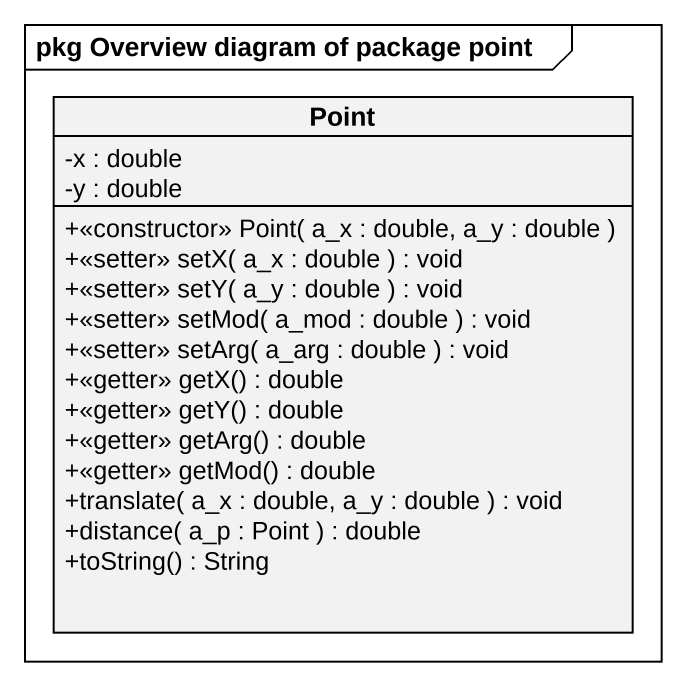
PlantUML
@startuml
mainframe pkg Overview diagram of package point
hide circle
hide empty members
skinparam classAttributeIconSize 0
class Point {
  -x : double
  -y : double
  +<<constructor>> Point( a_x : double, a_y : double )
  +<<setter>> setX( a_x : double ) : void
  +<<setter>> setY( a_y : double ) : void
  +<<setter>> setMod( a_mod : double ) : void
  +<<setter>> setArg( a_arg : double ) : void
  +<<getter>> getX() : double
  +<<getter>> getY() : double
  +<<getter>> getArg() : double
  +<<getter>> getMod() : double
  +translate( a_x : double, a_y : double ) : void
  +distance( a_p : Point ) : double
  +toString() : String
}
@enduml
